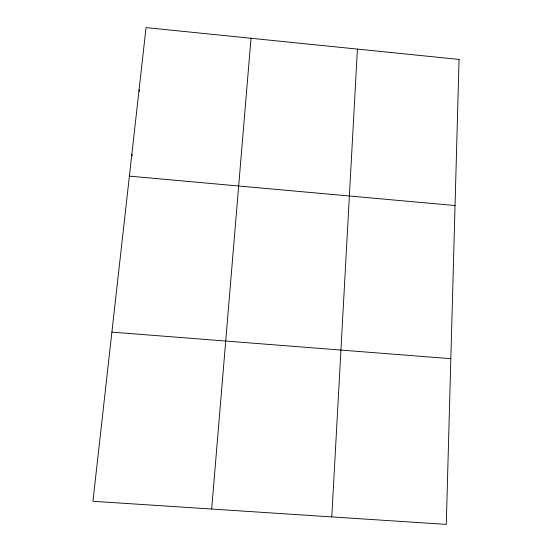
<?xml version="1.0" encoding="UTF-8"?>
<svg xmlns="http://www.w3.org/2000/svg" width="552" height="552" viewBox="0 0 552 552"><rect width="100%" height="100%" fill="white"/><g stroke="black" fill="none" stroke-linecap="round" stroke-linejoin="round"><path stroke-width="0.83" d="M331.786 516.907L357.427 49.093M211.671 509.047L251.015 38.274M111.904 332.125L450.839 358.683M129.389 176.129L455.048 205.537M131.852 154.187L132.307 155.788M139.07 89.831L139.394 91.37M459.064 59.43L446.285 524.4L92.936 501.278L146.045 27.6L459.064 59.43"/></g></svg>
